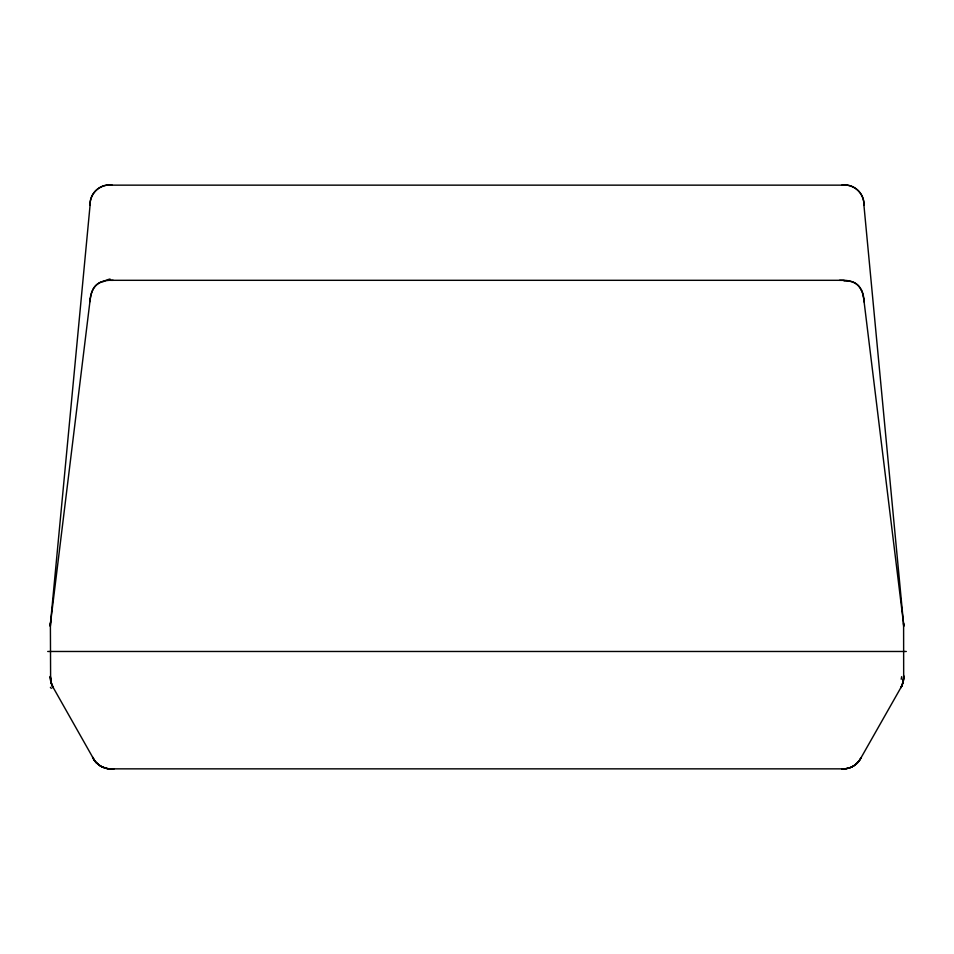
<?xml version="1.0" encoding="UTF-8"?>
<svg xmlns="http://www.w3.org/2000/svg" width="954" height="954" viewBox="0 0 954 954"><rect width="100%" height="100%" fill="white"/><g stroke="black" fill="none" stroke-linecap="round" stroke-linejoin="round"><path stroke-width="1.43" d="M50.323 676.255L51.361 683.672M50.323 626.182L50.467 623.534M50.622 680.655L50.395 624.262L90.07 205.253C89.545 193.137 100.158 183.466 112.178 185.148L841.822 185.148C853.842 183.466 864.455 193.137 863.93 205.253L903.605 624.262L903.676 676.863L902.889 682.837M903.676 676.863L902.973 682.539L901.136 687.166L861.128 757.619C857.658 764.917 849.871 769.449 841.822 768.852L112.178 768.852C104.129 769.449 96.342 764.917 92.872 757.619L52.041 685.461M50.347 625.049L50.323 626.098A22.192 22.192 0 0 1 50.49 623.403L90.141 299.818C90.618 291.96 94.78 283.183 103.115 281.37M50.359 624.787L50.419 624.011M89.915 301.702L90.081 300.248A37.85 16.623 89.9 0 1 90.213 298.757M50.693 621.71L50.598 622.485A38.78 4.245 -89.6 0 0 50.443 623.332M90.07 205.253C89.616 193.137 100.158 183.55 112.178 185.148M90.272 298.805L91.071 294.679A20.094 9.087 89.4 0 1 92.24 291.149C94.935 282.921 104.272 279.904 112.178 280.309L841.822 280.309C849.334 279.987 858.206 282.491 861.319 290.052M902.245 684.781C899.157 691.614 904.583 680.321 903.676 677.137A9.492 1.049 90 0 0 903.676 676.183L903.676 675.992A21.93 2.421 -90 0 1 903.676 675.432M858.862 761.113L861.128 757.619C857.622 764.893 849.871 769.401 841.822 768.852M855.166 764.965L850.956 767.386L846.413 768.554A106.824 54.438 73.8 0 1 844.469 768.817M844.457 768.757L842.883 768.841M110.402 280.345L113.18 280.309M842.477 768.852L841.678 768.852M839.52 280.309L844.218 280.369M47.7 651.475L906.3 651.475M113.335 768.852L114.182 768.852M112.536 768.852L109.507 768.757M112.178 768.852C104.129 769.401 96.378 764.893 92.872 757.619M841.822 185.148C853.842 183.55 864.384 193.137 863.93 205.253M96.557 762.842L100.564 766.169L106.383 768.352A101.601 52.005 -76.3 0 0 109.495 768.829M93.587 758.824L92.514 756.987M53.221 687.822L50.693 681.084M863.668 298.375L864.121 301.965M903.474 623.105L903.653 624.918M903.581 624.011L903.676 626.289M50.323 676.863L51.027 682.539L53.245 687.87A22.073 22.073 0 0 1 50.276 676.851M903.676 626.098A22.192 22.192 0 0 0 903.51 623.403L863.859 299.818C863.275 292.282 859.626 283.791 851.719 281.621A113.92 57.192 -70.9 0 0 844.063 281.001M903.724 676.851A22.073 22.073 0 0 1 900.826 687.846M858.803 760.958A46.126 22.908 84.8 0 1 855.142 764.858M96.485 763.069A46.949 23.242 -85.1 0 1 93.48 759.098M51.325 688.323A91.083 18.961 -77.3 0 1 50.395 687.333M103.199 281.621A123.126 62.189 74.9 0 1 110.044 279.009M861.414 289.837A20.332 9.337 -89 0 1 863.442 296.062M863.31 296.193A22.133 9.79 -89.8 0 1 863.692 298.352M901.637 676.66A64.431 10.566 84.9 0 1 901.208 679.236"/></g></svg>
